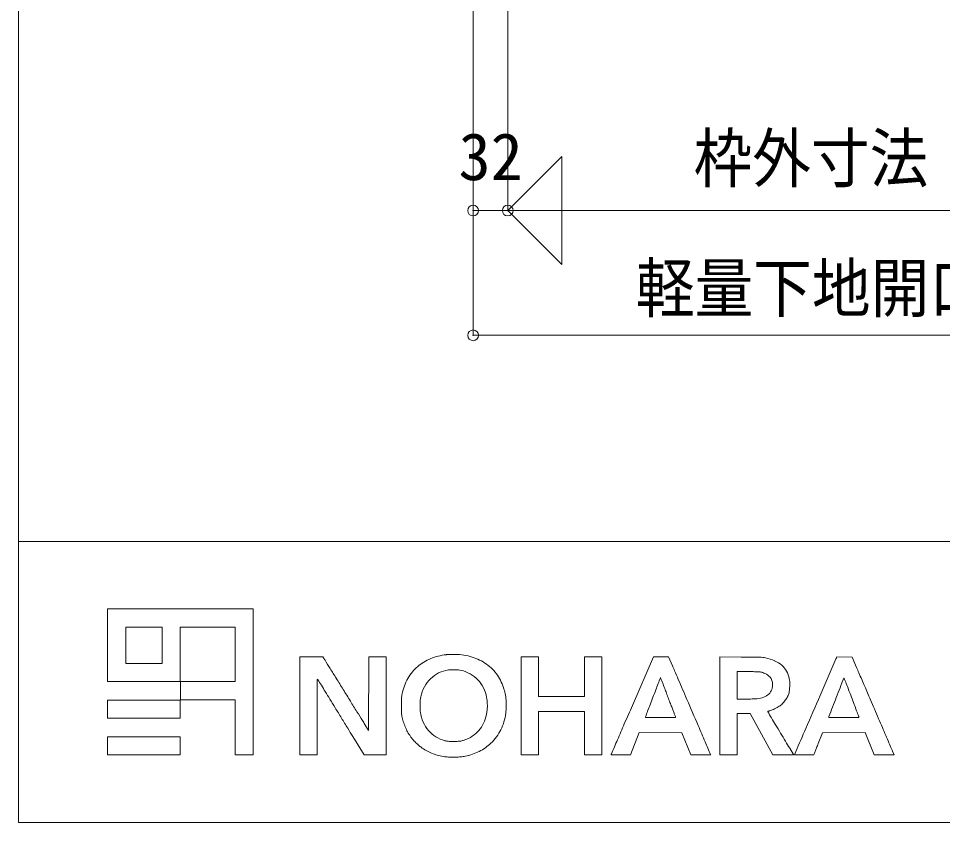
# Model space of a CAD drawing. Units: millimetres at full size, sheet at 1:20; details may follow other scales. Extents: x -4072 to 3728, y -3418 to 2032.
# Drawn here: x -4072 to -3218, y -3418 to -2675 of the extents above; entities that cross this region are included whole.
import ezdxf
from ezdxf.enums import TextEntityAlignment as Align

# ---------------------------------------------------------------- set-up
doc = ezdxf.new("R2010")
doc.units = ezdxf.units.MM
doc.header["$LTSCALE"] = 20
doc.header["$PDMODE"] = 32
doc.header["$PDSIZE"] = 10
doc.layers.add('0-0', color=7, linetype='Continuous', lineweight=9)
doc.layers.add('0-1', color=7, linetype='Continuous', lineweight=9)
doc.styles.add('ＭＳ ゴシック', font='')
doc.styles.get('ＭＳ ゴシック').set_extended_font_data('MS Gothic')

msp = doc.modelspace()

# ---------------------------------------------------------------- linework, layer by layer
at = {"layer": '0-0'}
for p, q in [((-3651.69, -2967.87), (-3651.69, -2651.45)), ((-3651.69, -2852.46), (-3651.69, -2651.45)), ((-3619.69, -2852.46), (-3619.69, -2651.45)), ((-3619.69, -2852.46), (-3569.69, -2802.46)), ((-3569.69, -2802.46), (-3569.69, -2902.46)), ((-3651.69, -2852.46), (-3619.69, -2852.46)), ((-3619.69, -2852.46), (-3569.69, -2902.46)), ((-3619.69, -2852.46), (-2590.69, -2852.46)), ((-3651.69, -2967.87), (-2558.69, -2967.87))]:
    msp.add_line(p, q, dxfattribs=at)
for p in [(-3651.69, -2852.46), (-3619.69, -2852.46), (-3651.69, -2967.87)]:
    msp.add_point(p, dxfattribs=at)
at = {"layer": '0-1', "color": 5}
msp.add_line((3727.63, -3158.35), (-4072.17, -3158.35), dxfattribs=at)
at = {"layer": '0-1'}
for p, q in [((-3403.92, -3265.31), (-3423.65, -3265.19)), ((-3355.46, -3355.42), (-3358.93, -3349.64))]:
    msp.add_line(p, q, dxfattribs=at)
at = {"layer": '0-1', "color": 5}
msp.add_lwpolyline([(3727.63, 2031.52), (3727.63, -3418.34), (-4072.17, -3418.34), (-4072.17, 2031.52)], close=True, dxfattribs=at)
at = {"layer": '0-1'}
for points in [[(-3989.75, -3220.82), (-3989.75, -3288.02), (-3922.55, -3288.02), (-3922.55, -3237.62), (-3871.85, -3237.62), (-3871.85, -3288.02), (-3922.25, -3288.02), (-3922.25, -3304.82), (-3871.85, -3304.82), (-3871.85, -3355.82), (-3855.05, -3355.82), (-3855.05, -3220.82)], [(-3939.35, -3237.62), (-3939.35, -3271.22), (-3972.95, -3271.22), (-3972.95, -3237.62)], [(-3607.25, -3265.22), (-3607.25, -3355.82), (-3591.35, -3355.82), (-3591.35, -3315.62), (-3548.75, -3315.62), (-3548.75, -3355.83), (-3532.7, -3355.67), (-3532.55, -3265.22), (-3548.75, -3265.22), (-3548.75, -3301.83), (-3591.2, -3301.67), (-3591.35, -3265.22)], [(-3989.75, -3305.12), (-3989.75, -3321.92), (-3922.55, -3321.92), (-3922.55, -3305.12)], [(-3989.75, -3339.02), (-3989.75, -3355.82), (-3922.55, -3355.82), (-3922.55, -3339.02)]]:
    msp.add_lwpolyline(points, close=True, dxfattribs=at)
for points in [[(-3811.85, -3265.22), (-3811.85, -3355.82), (-3795.95, -3355.82), (-3795.95, -3320.66)], [(-3789.48, -3266.95), (-3790.55, -3265.22), (-3811.85, -3265.22)], [(-3762.93, -3338.94), (-3752.6, -3355.8), (-3732.05, -3355.82), (-3732.05, -3265.22), (-3748.25, -3265.22), (-3748.4, -3333.17), (-3751.85, -3327.63)], [(-3467.39, -3273.4), (-3470.9, -3265.22), (-3485, -3265.24), (-3504.42, -3310.01)], [(-3423.65, -3265.19), (-3423.65, -3355.82), (-3407.45, -3355.82), (-3407.45, -3317.42), (-3395.59, -3317.42), (-3374.61, -3355.82), (-3364.91, -3355.82)], [(-3297.02, -3275.12), (-3301.21, -3265.37), (-3315.36, -3265.21), (-3315.62, -3265.89)], [(-3399.96, -3304.22), (-3407.45, -3304.22), (-3407.45, -3278.68), (-3397.02, -3278.8)], [(-3295.07, -3320.6), (-3294.88, -3321.32), (-3308.87, -3321.32)], [(-3515.26, -3355.82), (-3506.3, -3355.82), (-3498.2, -3335.13), (-3458.65, -3335.27), (-3450.27, -3355.82), (-3441.16, -3355.82)], [(-3332.59, -3345.42), (-3328.58, -3335.27), (-3289.08, -3335.12), (-3280.7, -3355.81), (-3262.3, -3355.82), (-3263.74, -3352.45)], [(-3353.31, -3352.67), (-3354.62, -3355.67), (-3345.74, -3355.75)]]:
    msp.add_lwpolyline(points, dxfattribs=at)
for centre, radius, start, end in [((-3670.4, -3317.64), 54.86, 96.64605, 104.37874), ((-3674.39, -3283.46), 20.44, 93.49458, 96.64611), ((-3669.5, -3363.51), 100.64, 92.52796, 93.49465), ((-3668.96, -3375.59), 112.74, 91.56154, 92.528), ((-3669.31, -3363.06), 100.2, 90.50569, 91.56153), ((-3669.66, -3322.58), 59.72, 75.21282, 90.5057), ((-5174.09, -4127.22), 1630.09, 31.79944, 31.85307), ((-650977.42, -404533.48), 761490.02, 31.79875, 31.79944), ((-3673.45, -3309.49), 46.09, 121.05776, 129.79342), ((-3672.26, -3311.48), 48.41, 112.63846, 121.05784), ((-3671.55, -3313.17), 50.24, 104.37868, 112.63853), ((-3666.19, -3309.41), 46.1, 56.64455, 75.2128), ((-3664.19, -3306.39), 42.48, 37.20408, 56.64453), ((-3434.12, -8291.18), 5025.97, 89.51711, 89.65576), ((-3393.53, -3474.88), 209.49, 88.12693, 89.51713), ((-3388.35, -3316.48), 51.01, 84.73923, 88.127), ((-3385.45, -3285.01), 19.41, 77.7694, 84.73923), ((-3390.87, -3310.03), 45.01, 66.38555, 77.76933), ((-3382.98, -3291.98), 25.3, 48.86313, 66.38548), ((-3380.18, -3288.78), 21.05, 29.3883, 48.86311), ((-4278814.27, 1853509.22), 4661276.93, 336.52506, 336.52552), ((-3333.82, -3258.88), 19.5, 336.52555, 338.91562), ((-253993.91, -158404.88), 294397.75, 31.79663, 31.79869), ((-3673.16, -3307.32), 44.76, 140.87445, 150.36179), ((-3679.66, -3302.04), 36.39, 129.79341, 140.87448), ((-3670.87, -3306.12), 28.98, 116.01435, 134.32826), ((-3669.64, -3308.64), 31.79, 98.9278, 116.01445), ((-3672.07, -3293.19), 16.15, 90.6497, 98.92786), ((-3671.38, -3353.99), 76.95, 88.04946, 90.64966), ((-3671.36, -3353.55), 76.52, 85.42221, 88.04945), ((-3666.7, -3295.26), 18.04, 77.73789, 85.42227), ((-3669.29, -3307.2), 30.25, 60.65236, 77.73787), ((-3669.08, -3306.82), 29.82, 43.3793, 60.65237), ((-3665.66, -3307.5), 44.31, 18.37087, 37.20411), ((5117.73, 414.55), 9343.73, 203.24713, 203.27762), ((67897.53, 27422.79), 77686.6, 203.27766, 203.28407), ((-3407.09, -4142.97), 864.23, 88.95664, 89.33296), ((-3393.03, -3371.45), 92.59, 87.01304, 88.9567), ((-3389.96, -3312.59), 33.64, 83.56575, 87.01309), ((-3387.15, -3287.62), 8.51, 73.98914, 83.56571), ((-3391.89, -3304.16), 25.72, 69.19581, 73.98916), ((-3388.03, -3294), 14.86, 61.96474, 69.19582), ((-3387.04, -3292.14), 12.75, 54.09629, 61.96472), ((-3382.32, -3289.98), 23.5, 11.45453, 29.38832), ((-198604.15, -87315.43), 212620.9, 23.28075, 23.28212), ((-516974.27, -224300.09), 559210.48, 23.28002, 23.28071), ((-2623.18, -3305.88), 1172.78, 179.03041, 179.32101), ((-3795.64, -3286.03), 0.145, 43.13055, 179.03041), ((-3797.3, -3287.58), 2.41, 31.84065, 43.13046), ((-12422.7, -8644.03), 10155.69, 31.80625, 31.84063), ((-435398.21, -270865.15), 507833.53, 31.79521, 31.79659), ((-3670.69, -3308.73), 47.6, 150.36178, 159.56175), ((-3670.04, -3306.97), 30.18, 134.32823, 152.23331), ((-3669.78, -3307.48), 30.78, 26.40466, 43.3794), ((-6594.36, -2101.76), 3332.75, 339.00788, 339.11514), ((-50348.81, 14593.2), 50164.08, 339.11513, 339.12155), ((-3479.02, -3284.44), 0.476, 339.12158, 357.19157), ((-3478.47, -3284.46), 0.069, 23.48906, 177.1916), ((-3540.65, -3311.48), 67.87, 22.00259, 23.48905), ((-3622.16, -3344.42), 155.78, 20.88824, 22.00252), ((-5320.77, -3992.66), 1973.88, 20.71447, 20.88819), ((76474.83, 31113.99), 87024.43, 203.28411, 203.29075), ((-3387.54, -3292.82), 13.59, 46.59677, 54.0964), ((-3387.84, -3293.14), 14.03, 37.84538, 46.59683), ((-3383.69, -3289.92), 8.78, 25.41249, 37.84538), ((-3383.61, -3289.88), 8.69, 12.90467, 25.41251), ((-3388.53, -3290.97), 13.72, 341.44479, 3.90725), ((-3388.28, -3290.95), 13.48, 3.90723, 12.90469), ((-3376.7, -3288.84), 17.77, 2.38062, 11.45451), ((-3419.7, -3290.63), 60.81, 358.74999, 2.38063), ((168556.47, -69973.44), 184350.44, 158.79235, 158.79831), ((-3308.74, -3284.93), 0.209, 90.00004, 158.79236), ((-3308.74, -3284.84), 0.121, 21.31364, 89.99991), ((-15190.96, -7920.79), 12754.7, 21.28914, 21.31366), ((-4206.74, -3640.62), 966.01, 20.92847, 21.28921), ((-546366.9, -236946.76), 591208.36, 23.27937, 23.28006), ((-2910.62, -3302.47), 885.31, 179.32105, 179.91945), ((-5476.39, -4336.09), 1981.98, 31.60711, 31.80627), ((-6951.36, -5243.75), 3713.85, 31.48269, 31.60714), ((84828.4, 51628.89), 104243.37, 211.79523, 211.8021), ((-3669.23, -3309.27), 49.17, 159.56182, 168.54097), ((-3664.03, -3310.14), 36.97, 152.23339, 167.6116), ((-3672.9, -3309.03), 34.27, 10.74115, 26.40476), ((-3668.02, -3308.28), 46.8, 11.29433, 18.37086), ((-9544.7, -969.69), 6492.83, 338.94278, 339.00787), ((28241.91, 8699.29), 33908.42, 200.71444, 200.722), ((80859.59, 33001.54), 91798.21, 203.29076, 203.29718), ((-3385.29, -3292.05), 10.31, 313.60414, 341.44483), ((-3378.1, -3293.37), 19.19, 333.60538, 344.88468), ((-3373.85, -3294.52), 14.79, 344.88467, 355.16146), ((-3419.84, -3290.62), 60.95, 355.1615, 358.74999), ((-5078.57, -3974.04), 1899.43, 20.71103, 20.92853), ((-370883.66, -161446.86), 400172.76, 23.27848, 23.2794), ((26188.56, 9382.72), 32087.68, 203.27853, 203.29113), ((10046.35, -3320.67), 13842.3, 179.91951, 179.99995), ((151174.84, 91590.53), 181706.68, 211.48272, 211.4857), ((61088.57, 36908.37), 76310, 211.8021, 211.81081), ((-3372.06, -3310.05), 346.04, 179.32178, 180.00383), ((-3671.99, -3306.5), 46.08, 176.30608, 179.32173), ((-3693.6, -3305.1), 24.43, 171.7954, 176.30606), ((-3680.4, -3307.01), 37.77, 168.54099, 171.7954), ((-3628.76, -3310.7), 72.02, 175.55077, 178.74904), ((-3679.39, -3306.76), 21.24, 167.61162, 175.55079), ((-3675.62, -3309.55), 37.04, 6.32467, 10.74117), ((-3683.99, -3310.47), 45.46, 2.5371, 6.3247), ((-3676.64, -3310), 55.59, 5.07461, 11.29426), ((-3678.18, -3310.14), 57.14, 358.93709, 5.07452), ((-1126.72, -4210.7), 2527.51, 158.94275, 159.11028), ((57947.61, 19937.2), 65668.76, 200.72202, 200.7266), ((57141.53, 19632.29), 64806.94, 200.7267, 200.73128), ((-81451.69, -36891.19), 84921.76, 23.27948, 23.29713), ((-3399.96, -3108.19), 196.03, 270.00003, 270.90415), ((-3400, -3105.77), 198.45, 270.90419, 271.80006), ((-3399.32, -3127.32), 176.89, 271.80003, 272.67941), ((-3392.35, -3276.41), 27.64, 272.67935, 276.14525), ((-3392.44, -3275.52), 28.53, 276.14527, 289.63132), ((-3387.3, -3289.95), 13.22, 289.63137, 313.60412), ((-3383.47, -3290.67), 25.2, 315.14204, 324.35733), ((-3383.31, -3290.78), 25.01, 324.35739, 333.6054), ((-133105.54, 53059.36), 141484.84, 336.51153, 336.52505), ((64700.4, -29686.89), 72954.35, 158.79826, 158.81315), ((-7266.45, -4801.25), 4238.46, 20.61296, 20.71105), ((81855.68, 33346.58), 92693.74, 203.29114, 203.29687), ((293195.79, 178572.9), 348247.61, 211.48578, 211.48761), ((-3430.28, -3310.05), 287.82, 180.00384, 180.75074), ((-3655.71, -3313.01), 62.37, 180.75077, 183.07392), ((-3628.27, -3310.71), 72.52, 178.74903, 181.97319), ((-3673.67, -3312.28), 27.09, 181.97321, 188.69735), ((-3678.69, -3310.22), 40.18, 341.76006, 354.21031), ((-3674.27, -3310.67), 35.73, 354.21034, 358.73887), ((-3683.71, -3310.46), 45.18, 358.7388, 2.53717), ((-3675.02, -3310.2), 53.98, 352.53171, 358.93709), ((58816.01, -30343.5), 67931.19, 156.54966, 156.56547), ((4846.44, -6452.03), 8907.32, 159.38135, 159.41733), ((-2246.83, -3783.2), 1328.59, 159.11026, 159.38138), ((23357.77, 6845.42), 28684.28, 200.73133, 200.73981), ((-4947.34, -3872.67), 1582.16, 20.61143, 20.73977), ((-3378.92, -3315.68), 0.326, 180.00005, 210.76352), ((-3379.13, -3315.68), 0.115, 112.65832, 180.00011), ((-3373.59, -3328.97), 14.52, 110.49068, 112.65823), ((-3374.86, -3325.56), 10.88, 106.93429, 110.4907), ((-3372.15, -3334.48), 20.2, 104.69647, 106.93437), ((-3381.99, -3296.94), 18.61, 284.69656, 291.26338), ((-3389.93, -3276.53), 40.51, 291.26341, 294.93369), ((-3390.36, -3275.62), 41.51, 294.93373, 298.58225), ((-3381.71, -3291.5), 23.44, 298.58231, 304.17991), ((-3379.77, -3294.34), 20, 304.17987, 315.14204), ((-5466.28, -4124.15), 2315.16, 20.45869, 20.61293), ((-11448.92, -6356.04), 8700.57, 20.42265, 20.45863), ((86657.86, 35414.3), 97922.17, 203.29681, 203.30254), ((290280.38, 176787.61), 344829, 211.48767, 211.4895), ((65177.89, 39444.95), 81122.15, 211.81083, 211.81771), ((-816.14, -1501.32), 3457.43, 211.81774, 211.88581), ((-3685.22, -3314.59), 32.82, 183.07401, 186.43611), ((-3696.94, -3315.91), 21.03, 186.43614, 191.12962), ((-3670.92, -3310.8), 47.54, 191.12965, 197.25792), ((-3663.31, -3310.69), 37.57, 188.69741, 203.34926), ((-3670.03, -3313.07), 31.06, 326.65988, 341.75995), ((-3675.3, -3310.16), 54.26, 343.83434, 352.53179), ((-3491.43, -3320.91), 0.919, 159.41732, 179.99997), ((-3492.1, -3320.91), 0.246, 180.00007, 267.12292), ((-3486.31, -3205.56), 115.74, 267.12298, 268.28584), ((-3485.5, -3178.51), 142.8, 268.2859, 269.78451), ((-3478.4, -1290.91), 2030.41, 269.78456, 269.99999), ((-3478.4, -2042.85), 1278.48, 270.00002, 270.23975), ((-3475.75, -2676.16), 645.16, 270.23977, 270.6397), ((-3560.1, 4879.13), 8200.92, 270.63968, 270.66787), ((-4237.38, -3605.65), 823.64, 20.4022, 20.61144), ((-10097.56, -5785.3), 7076.05, 20.38049, 20.40226), ((-3464.51, -3321.17), 0.064, 270.6677, 359.99992), ((-3464.8, -3321.17), 0.349, 360, 20.38053), ((28766.74, 15819.31), 37410.11, 210.7636, 210.77391), ((-1267.58, -2066.21), 2453.67, 210.77399, 210.94863), ((-3321.03, -3321.08), 1.83, 158.81305, 180.68904), ((-3322.76, -3321.1), 0.093, 180.68905, 269.02001), ((-3255.38, 617.52), 3939.29, 269.01986, 269.0783), ((-3311.52, -2872.38), 448.93, 269.07828, 269.65445), ((-3308.87, -2432.43), 888.9, 269.65441, 270.00002), ((-3300.16, -3321.88), 5.25, 14.08935, 20.42259), ((56344.38, 22357.54), 64916.32, 203.30244, 203.31024), ((125321.02, 75741.92), 151381.79, 211.4895, 211.49294), ((-3663.61, -3308.53), 55.19, 197.25788, 202.73752), ((-3664.69, -3308.98), 54.03, 202.7375, 208.27166), ((-3670.28, -3313.7), 29.98, 203.3493, 220.70235), ((-3668.35, -3314.18), 29.05, 310.99188, 326.65983), ((-3663.86, -3313.67), 42.28, 323.10161, 333.53575), ((-3664.78, -3313.21), 43.31, 333.53582, 343.83434), ((28433.93, -17174.26), 34817.75, 156.56546, 156.59159), ((-16633.78, -9003.7), 14359.2, 23.21373, 23.27951), ((724.61, -871.61), 4776.58, 210.94862, 211.05473), ((-34707.3, 10298.13), 34196.74, 336.4728, 336.51153), ((-28510.89, -14204.86), 27480.79, 23.29346, 23.31019), ((-3675.08, -3314.56), 42.23, 208.27164, 214.92846), ((-3685.19, -3321.63), 29.9, 214.92843, 221.64341), ((-3671.08, -3314.39), 28.92, 220.70241, 238.40793), ((-3669.04, -3311.07), 32.82, 238.40797, 254.50995), ((-3673.19, -3305.32), 39.19, 290.67587, 296.01625), ((-3669.53, -3312.82), 30.85, 296.01622, 310.99192), ((-3669.22, -3309.64), 48.99, 313.75819, 323.10162), ((-477281.14, -288707.45), 553200.99, 31.05374, 31.05466), ((-21052.21, -10993.68), 19360.22, 23.27174, 23.29351), ((-3660.92, -3300.04), 62.38, 221.64341, 225.51738), ((-3661.06, -3300.19), 62.18, 225.51742, 229.39345), ((-3682.73, -3325.47), 28.88, 229.39345, 236.27169), ((-3667.77, -3303.06), 55.82, 236.27166, 242.20778), ((-3673.35, -3326.64), 16.66, 254.50989, 259.64503), ((-3673.66, -3328.35), 14.93, 259.64495, 265.2224), ((-3672.46, -3313.97), 29.35, 265.22237, 268.897), ((-3669.32, -3150.67), 192.69, 268.89703, 269.81239), ((-3669.7, -3266.76), 76.6, 269.81241, 273.14404), ((-3666.74, -3320.6), 22.67, 273.14398, 281.39284), ((-3665.96, -3324.48), 18.71, 281.39281, 290.67584), ((-3667.04, -3311.28), 46.33, 296.92096, 305.13251), ((-3665.35, -3313.69), 43.38, 305.13246, 313.75827), ((405852.9, -180564.17), 446085.71, 156.59155, 156.59338), ((-197310.63, -86493.47), 210952.16, 23.21037, 23.21381), ((-232684.64, -141426.37), 267685.38, 31.0521, 31.0537), ((-4155.52, -3022.43), 884.04, 338.0674, 338.29819), ((-4911.54, -2721.54), 1697.74, 338.2982, 338.43983), ((-23215.67, -11924.18), 21715.3, 23.25554, 23.27182), ((-3672.63, -3312.28), 45.4, 242.20778, 249.13868), ((-3672.41, -3311.72), 46, 249.1386, 256.02051), ((-3669.26, -3299.03), 59.07, 256.0204, 261.72565), ((-3672.39, -3320.57), 37.31, 261.72555, 268.15566), ((-3670.55, -3263.49), 94.42, 268.15558, 271.3699), ((-3670.54, -3263.93), 93.97, 271.36988, 274.57984), ((-3665.76, -3323.63), 34.09, 274.57983, 281.4212), ((-3669.56, -3304.81), 53.29, 281.42119, 288.89129), ((-3667.98, -3309.44), 48.39, 288.89135, 296.92093), ((-3523.8, -3355.38), 0.234, 160.26136, 257.52012), ((-3517.37, -3357.69), 7.07, 156.59336, 160.26135), ((-3522.48, -3349.38), 6.38, 257.52016, 266.57803), ((-3520.64, -3318.7), 37.11, 266.57807, 269.75984), ((-3515.35, -2056.09), 1299.73, 269.75992, 270.00423), ((-3441.16, -2734.07), 621.75, 270, 270.32201), ((-3439.43, -3041.93), 313.88, 270.32206, 270.85903), ((-3479.2, -390.06), 2966.06, 270.85912, 270.90977), ((-3432.11, -3355.69), 0.056, 270.90977, 359.99991), ((-3432.58, -3355.69), 0.532, 359.99999, 23.21036), ((-3364.91, -2929.42), 426.4, 270.00004, 270.49851), ((-3363.02, -3146.59), 209.22, 270.49856, 271.34768), ((-3382.83, -2304.61), 1051.44, 271.34772, 271.49509), ((-3401.01, -3382.84), 53.17, 30.82278, 31.05196), ((-3355.4, -3355.63), 0.061, 271.49503, 30.82263), ((-3340.13, -2729.21), 626.57, 269.48682, 269.79897), ((-3341.18, -3030.34), 325.43, 269.79896, 270.30866), ((-3351.86, -1048.54), 2307.26, 270.30865, 270.37259), ((-3336.86, -3355.58), 0.177, 270.37265, 315.00009), ((-3336.98, -3355.45), 0.358, 314.99996, 338.04381), ((-10504, -466.16), 7727.85, 338.04378, 338.06738), ((-3902.85, -3624.52), 694.61, 23.05981, 23.25553)]:
    msp.add_arc(centre, radius, start, end, dxfattribs=at)

# ---------------------------------------------------------------- texts
at = {"layer": '0-0', "style": 'ＭＳ ゴシック', "width": 0.9}
for s, p in [('枠外寸法', (-3447.83, -2839.45)), ('軽量下地開口', (-3501.2, -2959.54))]:
    msp.add_text(s, height=44.21, dxfattribs=at).set_placement(p, align=Align.BOTTOM_LEFT)
at = {"layer": '0-0', "style": 'ＭＳ ゴシック'}
msp.add_text('32', height=43.62, dxfattribs=at).set_placement((-3665.18, -2837.46), align=Align.BOTTOM_LEFT)

doc.saveas('drawing.dxf')
